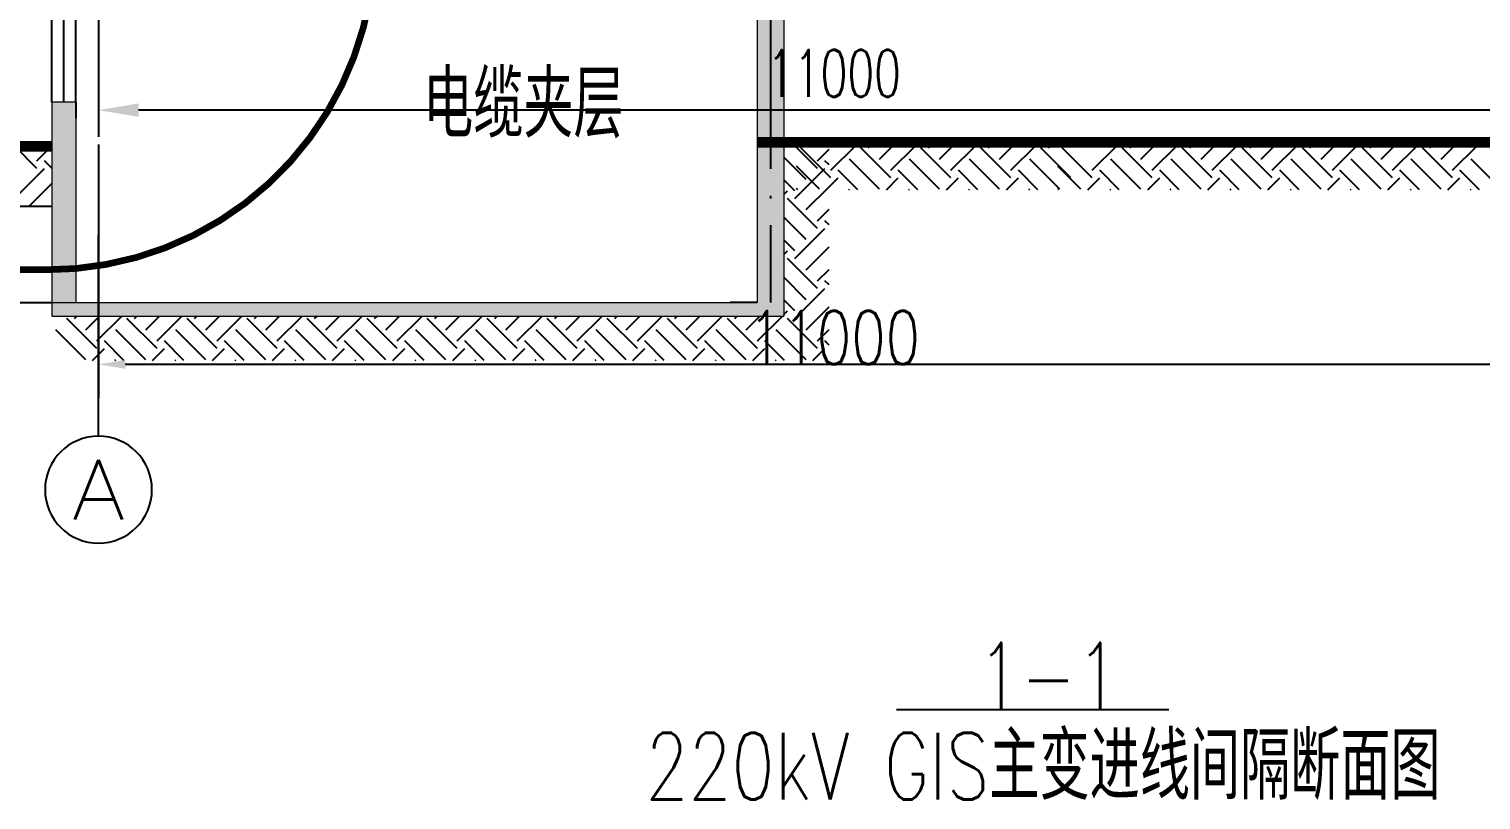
# Model space of a CAD drawing. Extents: x -61205 to 26665, y -81742 to 98141.
# Drawn here: x -42039 to -31181, y 4571 to 10337 of the extents above; entities that cross this region are included whole.
import ezdxf
from ezdxf.enums import TextEntityAlignment as Align

# ---------------------------------------------------------------- set-up
doc = ezdxf.new("R2010")
doc.units = 0
doc.header["$LTSCALE"] = 1000
doc.header["$MEASUREMENT"] = 0
doc.linetypes.add('CENTER', pattern=[2, 1.25, -0.25, 0.25, -0.25])
doc.linetypes.add('DOTE', pattern=[2.42, 2, -0.2, 0.02, -0.2])
doc.layers.get('0').update_dxf_attribs({"linetype": 'CONTINUOUS'})
doc.layers.get('DEFPOINTS').update_dxf_attribs({"linetype": 'CONTINUOUS'})
for name, color, linetype in [('01', 7, 'CONTINUOUS'), ('09', 3, 'CONTINUOUS'), ('AXIS', 3, 'CONTINUOUS'), ('AXIS_TEXT', 7, 'CONTINUOUS'), ('DOTE', 7, 'CENTER'), ('PUB_DIM', 3, 'CONTINUOUS'), ('PUB_HATCH', 8, 'CONTINUOUS'), ('S_STAIR', 2, 'CONTINUOUS'), ('WINDOW', 7, 'CONTINUOUS')]:
    doc.layers.add(name, color=color, linetype=linetype)
doc.layers.add('WALL', color=9, linetype='CONTINUOUS', lineweight=13)
doc.styles.add('COMPLEX', font='geditxt.shx', dxfattribs={"bigfont": 'hzfs_1.shx'})
doc.styles.add('HZ', font='geditxt.shx', dxfattribs={"width": 0.75, "bigfont": 'hzfs_1.shx'})
doc.styles.add('intecad', font='geditxt.shx', dxfattribs={"width": 0.667, "bigfont": 'hzfs_1.shx'})
doc.styles.get("Standard").update_dxf_attribs({"font": 'geditxt.shx', "bigfont": 'hzfs_1.shx'})
doc.dimstyles.new('INTE$0', dxfattribs={"dimscale": 100, "dimtxt": 3.5, "dimasz": 3, "dimexe": 2, "dimexo": 0, "dimgap": 1, "dimtad": 1, "dimdsep": 46, "dimtxsty": 'intecad', "dimcen": 0, "dimclrd": 7, "dimclre": 7, "dimclrt": 6, "dimadec": 0, "dimazin": 2, "dimtp": 0.1, "dimtm": 0.1, "dimtfac": 0.71, "dimtix": 1, "dimtmove": 0, "dimatfit": 3, "dimfxl": 1, "dimlwd": -1, "dimlwe": -1, "dimarcsym": 0})
doc.dimstyles.get("Standard").update_dxf_attribs({"dimtxt": 0.18, "dimasz": 0.18, "dimexe": 0.18, "dimexo": 0.0625, "dimgap": 0.09, "dimtad": 0, "dimtih": 1, "dimtoh": 1, "dimdec": 4, "dimzin": 0, "dimdsep": 46, "dimtxsty": 'Standard', "dimcen": 0.09, "dimadec": 0, "dimazin": 0, "dimtfac": 1, "dimtdec": 4, "dimtofl": 0, "dimtmove": 0, "dimatfit": 3, "dimfxl": 1, "dimtolj": 1, "dimtzin": 0, "dimarcsym": 0})

# ---------------------------------------------------------------- blocks, each defined once
blk = doc.blocks.new('*D316')
at = {"layer": '09', "color": 7, "transparency": 16777216}
for p, q in [((-41519, 10969), (-41519, 9530)), ((-30519, 10969), (-30519, 9530)), ((-30819, 9730), (-41219, 9730))]:
    blk.add_line(p, q, dxfattribs=at)
for points in [[(-41219, 9780), (-41219, 9680), (-41519, 9730)], [(-30819, 9780), (-30819, 9680), (-30519, 9730)]]:
    blk.add_solid(points, dxfattribs=at)
at = {"layer": 'DEFPOINTS', "color": 0, "transparency": 16777216}
for p in [(-41519, 10969), (-30519, 10969), (-41519, 9730)]:
    blk.add_point(p, dxfattribs=at)
at = {"layer": '09', "color": 6, "transparency": 16777216, "insert": (-36019, 10005), "char_height": 350, "attachment_point": 5, "style": 'intecad'}
blk.add_mtext('11000', dxfattribs=at)
blk = doc.blocks.new('_AXISO')
blk.add_circle((0, 0), 0.5)
at = {"layer": 'AXIS_TEXT', "style": 'COMPLEX', "width": 1.041667}
blk.add_attdef('A', text='', height=0.56, dxfattribs=at).set_placement((-0.25, -0.28), (0.25, -0.28), align=Align.FIT)
blk = doc.blocks.new('*D305')
at = {"color": 0, "lineweight": -2, "transparency": 16777216}
for p, q in [((-41519, 9472), (-41519, 7579)), ((-30519, 9472), (-30519, 7579)), ((-41319, 7829), (-30719, 7829))]:
    blk.add_line(p, q, dxfattribs=at)
at = {"color": 0, "transparency": 16777216}
for points in [[(-41319, 7862), (-41319, 7795), (-41519, 7829)], [(-30719, 7862), (-30719, 7795), (-30519, 7829)]]:
    blk.add_solid(points, dxfattribs=at)
at = {"layer": 'DEFPOINTS', "color": 0, "transparency": 16777216}
for p in [(-41519, 9572), (-30519, 9572), (-30519, 7829)]:
    blk.add_point(p, dxfattribs=at)
at = {"color": 7, "transparency": 16777216, "insert": (-36019, 8029), "char_height": 400, "attachment_point": 5, "style": 'HZ'}
blk.add_mtext('\\A1;11000', dxfattribs=at)

msp = doc.modelspace()

# ---------------------------------------------------------------- hatches: boundary and pattern name
at = {"layer": '01'}
for points in [[(-41869.317, 8290.121), (-41869.317, 8190.121), (-36394.317, 8190.121), (-36394.317, 10590.121), (-36594.317, 10590.121), (-36594.317, 8290.121)], [(-41689.317, 9790.121), (-41869.317, 9790.121), (-41869.317, 9460.121), (-41869.317, 8290.121), (-41689.317, 8290.121)]]:
    msp.add_hatch(color=256, dxfattribs=at).paths.add_polyline_path(points)

# ---------------------------------------------------------------- linework, layer by layer
msp.add_line((-41869.317, 9460.121, 0), (-44606.418, 9460.121, 0))
at = {"color": 7}
for p, q in [((-44606.418, 9011.29, 0), (-41869.317, 9011.29, 0)), ((-44606.418, 8290.121, 0), (-41869.317, 8290.121, 0))]:
    msp.add_line(p, q, dxfattribs=at)
at = {"color": 3, "const_width": 50}
msp.add_lwpolyline([(-39461.255, 11490.121), (-39461.255, 10801.554, -0.394686357), (-41921.521, 8536.037)], format="xyb", dxfattribs=at)
msp.add_lwpolyline([(-41902.857, 8535.966), (-44592.01, 8535.966)], dxfattribs=at)
at = {"layer": '01'}
for q in [(-36794.317, 8290.121), (-36594.317, 8290.121), (-36594.317, 8290.121)]:
    msp.add_line((-36594.317, 8290.121), q, dxfattribs=at)
at = {"layer": '01', "const_width": 80}
for points in [[(-41869.317, 9460.121), (-44606.418, 9460.121)], [(-36594.317, 9490.121), (-24244.317, 9490.121), (-22825.389, 9490.121)]]:
    msp.add_lwpolyline(points, dxfattribs=at)
at = {"layer": 'AXIS'}
msp.add_line((-41519.255, 7291.435), (-41519.255, 8791.435), dxfattribs=at)
at = {"layer": 'DOTE', "linetype": 'DOTE'}
msp.add_line((-36494.317, 11290.121), (-36494.317, 8290.121), dxfattribs=at)
at = {"layer": 'PUB_DIM', "color": 0}
msp.add_lwpolyline([(-35552.322, 5247.058), (-33515.924, 5247.058)], dxfattribs=at)
at = {"layer": 'PUB_HATCH'}
for p, q in [((-41979.759, 9294.649), (-42145.231, 9460.121)), ((-41979.759, 9350.776), (-41870.413, 9460.121)), ((-36142.592, 9294.649), (-36367.099, 9519.156)), ((-36299.556, 9472.358), (-36267.458, 9504.457)), ((-36042.951, 9223.824), (-36267.458, 9448.33)), ((-36042.951, 9279.95), (-35856.568, 9466.334)), ((-35593.939, 9223.824), (-35818.445, 9448.33)), ((-35762.318, 9448.33), (-35744.315, 9466.334)), ((-35678.129, 9364.14), (-35575.935, 9466.334)), ((-35593.939, 9279.95), (-35407.555, 9466.334)), ((-35144.926, 9223.824), (-35369.432, 9448.33)), ((-35313.306, 9448.33), (-35295.302, 9466.334)), ((-35229.116, 9364.14), (-35126.922, 9466.334)), ((-35144.926, 9279.95), (-34958.542, 9466.334)), ((-34695.913, 9223.824), (-34920.419, 9448.33)), ((-34864.293, 9448.33), (-34846.289, 9466.334)), ((-34780.103, 9364.14), (-34677.909, 9466.334)), ((-34695.913, 9279.95), (-34509.529, 9466.334)), ((-34246.9, 9223.824), (-34471.407, 9448.33)), ((-34415.28, 9448.33), (-34397.276, 9466.334)), ((-34344.58, 9472.358), (-34312.482, 9504.457)), ((-34087.975, 9223.824), (-34312.482, 9448.33)), ((-34087.975, 9279.95), (-33901.592, 9466.334)), ((-33638.962, 9223.824), (-33863.469, 9448.33)), ((-33807.342, 9448.33), (-33789.338, 9466.334)), ((-33723.152, 9364.14), (-33620.959, 9466.334)), ((-33638.962, 9279.95), (-33452.579, 9466.334)), ((-33189.95, 9223.824), (-33414.456, 9448.33)), ((-33358.329, 9448.33), (-33340.326, 9466.334)), ((-33274.14, 9364.14), (-33171.946, 9466.334)), ((-33189.95, 9279.95), (-33003.566, 9466.334)), ((-32740.937, 9223.824), (-32965.443, 9448.33)), ((-32909.317, 9448.33), (-32891.313, 9466.334)), ((-32825.127, 9364.14), (-32722.933, 9466.334)), ((-32740.937, 9279.95), (-32554.553, 9466.334)), ((-32291.924, 9223.824), (-32516.43, 9448.33)), ((-32460.304, 9448.33), (-32442.3, 9466.334)), ((-32376.114, 9364.14), (-32273.92, 9466.334)), ((-32291.924, 9279.95), (-32105.54, 9466.334)), ((-31842.911, 9223.824), (-32067.418, 9448.33)), ((-32011.291, 9448.33), (-31993.287, 9466.334)), ((-31927.101, 9364.14), (-31824.907, 9466.334)), ((-31842.911, 9279.95), (-31656.528, 9466.334)), ((-31393.898, 9223.824), (-31618.405, 9448.33)), ((-31562.278, 9448.33), (-31544.274, 9466.334)), ((-31478.088, 9364.14), (-31375.895, 9466.334)), ((-31393.898, 9279.95), (-31207.515, 9466.334)), ((-41869.317, 9296.461), (-41923.632, 9350.776)), ((-36226.782, 9210.459), (-36394.317, 9377.994)), ((-36142.592, 9350.776), (-36056.034, 9437.334)), ((-36056.034, 9320.344), (-36086.466, 9350.776)), ((-35678.129, 9139.634), (-35902.635, 9364.14)), ((-35229.116, 9139.634), (-35453.622, 9364.14)), ((-34780.103, 9139.634), (-35004.609, 9364.14)), ((-34331.09, 9139.634), (-34555.597, 9364.14)), ((-33723.152, 9139.634), (-33947.659, 9364.14)), ((-33274.14, 9139.634), (-33498.646, 9364.14)), ((-32825.127, 9139.634), (-33049.633, 9364.14)), ((-32376.114, 9139.634), (-32600.62, 9364.14)), ((-31927.101, 9139.634), (-32151.608, 9364.14)), ((-31478.088, 9139.634), (-31702.595, 9364.14)), ((-31029.076, 9139.634), (-31253.582, 9364.14)), ((-42148.138, 9070.143), (-41923.632, 9294.649)), ((-36310.972, 9070.143), (-36086.466, 9294.649)), ((-36127.141, 9139.634), (-36299.556, 9312.049)), ((-35841.079, 9134.204), (-35986.825, 9279.95)), ((-35392.066, 9134.204), (-35537.812, 9279.95)), ((-34943.054, 9134.204), (-35088.799, 9279.95)), ((-34494.041, 9134.204), (-34639.786, 9279.95)), ((-34172.165, 9139.634), (-34344.58, 9312.049)), ((-33886.103, 9134.204), (-34031.849, 9279.95)), ((-33437.09, 9134.204), (-33582.836, 9279.95)), ((-32988.077, 9134.204), (-33133.823, 9279.95)), ((-32539.064, 9134.204), (-32684.81, 9279.95)), ((-32090.052, 9134.204), (-32235.797, 9279.95)), ((-31641.039, 9134.204), (-31786.785, 9279.95)), ((-31192.026, 9134.204), (-31337.772, 9279.95)), ((-42038.611, 9011.29, 0), (-41869.317, 9180.585)), ((-36310.972, 9126.269), (-36394.317, 9209.614)), ((-36394.317, 9099.051), (-36367.099, 9126.269)), ((-36290.092, 9134.204), (-36299.556, 9143.669)), ((-36226.782, 8985.953), (-36056.034, 9156.701)), ((-36076.444, 9134.204), (-35986.825, 9223.824)), ((-35908.064, 9134.204), (-35902.635, 9139.634)), ((-35627.431, 9134.204), (-35537.812, 9223.824)), ((-35459.051, 9134.204), (-35453.622, 9139.634)), ((-35178.418, 9134.204), (-35088.799, 9223.824)), ((-35010.039, 9134.204), (-35004.609, 9139.634)), ((-34729.406, 9134.204), (-34639.786, 9223.824)), ((-34561.026, 9134.204), (-34555.597, 9139.634)), ((-34335.116, 9134.204), (-34344.58, 9143.669)), ((-34121.468, 9134.204), (-34031.849, 9223.824)), ((-33953.088, 9134.204), (-33947.659, 9139.634)), ((-33672.455, 9134.204), (-33582.836, 9223.824)), ((-33504.075, 9134.204), (-33498.646, 9139.634)), ((-33223.442, 9134.204), (-33133.823, 9223.824)), ((-33055.062, 9134.204), (-33049.633, 9139.634)), ((-32774.429, 9134.204), (-32684.81, 9223.824)), ((-32606.05, 9134.204), (-32600.62, 9139.634)), ((-32325.417, 9134.204), (-32235.797, 9223.824)), ((-32157.037, 9134.204), (-32151.608, 9139.634)), ((-31876.404, 9134.204), (-31786.785, 9223.824)), ((-31708.024, 9134.204), (-31702.595, 9139.634)), ((-31427.391, 9134.204), (-31337.772, 9223.824)), ((-31259.011, 9134.204), (-31253.582, 9139.634)), ((-36142.592, 8845.636), (-36367.099, 9070.143)), ((-36226.782, 8761.447), (-36394.317, 8928.981)), ((-36142.592, 8901.763), (-36056.034, 8988.322)), ((-36310.972, 8621.13), (-36086.466, 8845.636)), ((-36056.034, 8871.331), (-36086.466, 8901.763)), ((-36310.972, 8677.257), (-36394.317, 8760.602)), ((-36226.782, 8536.94), (-36056.034, 8707.689)), ((-36394.317, 8650.038), (-36367.099, 8677.257)), ((-36142.592, 8396.624), (-36367.099, 8621.13)), ((-36226.782, 8312.434), (-36394.317, 8479.969)), ((-36142.592, 8452.75), (-36056.034, 8539.309)), ((-36310.972, 8172.117), (-36086.466, 8396.624)), ((-36056.034, 8422.318), (-36086.466, 8452.75)), ((-36310.972, 8228.244), (-36394.317, 8311.589)), ((-36226.782, 8087.927), (-36056.034, 8258.676)), ((-41530.746, 7947.611), (-41755.252, 8172.117)), ((-41699.126, 8172.117), (-41681.122, 8190.121)), ((-41614.936, 8087.927), (-41512.742, 8190.121)), ((-41530.746, 8003.737), (-41344.362, 8190.121)), ((-41081.733, 7947.611), (-41306.239, 8172.117)), ((-41250.113, 8172.117), (-41232.109, 8190.121)), ((-41165.923, 8087.927), (-41063.729, 8190.121)), ((-41081.733, 8003.737), (-40895.349, 8190.121)), ((-40632.72, 7947.611), (-40857.227, 8172.117)), ((-40801.1, 8172.117), (-40783.096, 8190.121)), ((-40716.91, 8087.927), (-40614.716, 8190.121)), ((-40632.72, 8003.737), (-40446.337, 8190.121)), ((-40183.707, 7947.611), (-40408.214, 8172.117)), ((-40352.087, 8172.117), (-40334.083, 8190.121)), ((-40267.897, 8087.927), (-40165.704, 8190.121)), ((-40183.707, 8003.737), (-39997.324, 8190.121)), ((-39734.695, 7947.611), (-39959.201, 8172.117)), ((-39903.074, 8172.117), (-39885.071, 8190.121)), ((-39818.885, 8087.927), (-39716.691, 8190.121)), ((-39734.695, 8003.737), (-39548.311, 8190.121)), ((-39285.682, 7947.611), (-39510.188, 8172.117)), ((-39454.062, 8172.117), (-39436.058, 8190.121)), ((-39369.872, 8087.927), (-39267.678, 8190.121)), ((-39285.682, 8003.737), (-39099.298, 8190.121)), ((-38836.669, 7947.611), (-39061.175, 8172.117)), ((-39005.049, 8172.117), (-38987.045, 8190.121)), ((-38920.859, 8087.927), (-38818.665, 8190.121)), ((-38836.669, 8003.737), (-38650.285, 8190.121)), ((-38387.656, 7947.611), (-38612.163, 8172.117)), ((-38556.036, 8172.117), (-38538.032, 8190.121)), ((-38471.846, 8087.927), (-38369.652, 8190.121)), ((-38387.656, 8003.737), (-38201.273, 8190.121)), ((-37938.643, 7947.611), (-38163.15, 8172.117)), ((-38107.023, 8172.117), (-38089.019, 8190.121)), ((-38022.833, 8087.927), (-37920.64, 8190.121)), ((-37938.643, 8003.737), (-37752.26, 8190.121)), ((-37489.631, 7947.611), (-37714.137, 8172.117)), ((-37658.01, 8172.117), (-37640.007, 8190.121)), ((-37573.821, 8087.927), (-37471.627, 8190.121)), ((-37489.631, 8003.737), (-37303.247, 8190.121)), ((-37040.618, 7947.611), (-37265.124, 8172.117)), ((-37208.998, 8172.117), (-37190.994, 8190.121)), ((-37124.808, 8087.927), (-37022.614, 8190.121)), ((-37040.618, 8003.737), (-36854.234, 8190.121)), ((-36591.605, 7947.611), (-36816.111, 8172.117)), ((-36759.985, 8172.117), (-36741.981, 8190.121)), ((-36675.795, 8087.927), (-36573.601, 8190.121)), ((-36591.605, 8003.737), (-36405.221, 8190.121)), ((-36394.317, 8201.025), (-36367.099, 8228.244)), ((-36142.592, 7947.611), (-36367.099, 8172.117)), ((-41614.936, 7863.421), (-41839.442, 8087.927)), ((-41165.923, 7863.421), (-41390.429, 8087.927)), ((-40716.91, 7863.421), (-40941.417, 8087.927)), ((-40267.897, 7863.421), (-40492.404, 8087.927)), ((-39818.885, 7863.421), (-40043.391, 8087.927)), ((-39369.872, 7863.421), (-39594.378, 8087.927)), ((-38920.859, 7863.421), (-39145.365, 8087.927)), ((-38471.846, 7863.421), (-38696.353, 8087.927)), ((-38022.833, 7863.421), (-38247.34, 8087.927)), ((-37573.821, 7863.421), (-37798.327, 8087.927)), ((-37124.808, 7863.421), (-37349.314, 8087.927)), ((-36675.795, 7863.421), (-36900.301, 8087.927)), ((-36226.782, 7863.421), (-36451.288, 8087.927)), ((-36142.592, 8003.737), (-36056.034, 8090.296)), ((-41564.238, 7857.992), (-41474.619, 7947.611)), ((-41328.873, 7857.992), (-41474.619, 8003.737)), ((-41115.226, 7857.992), (-41025.606, 7947.611)), ((-40879.861, 7857.992), (-41025.606, 8003.737)), ((-40666.213, 7857.992), (-40576.594, 7947.611)), ((-40430.848, 7857.992), (-40576.594, 8003.737)), ((-40217.2, 7857.992), (-40127.581, 7947.611)), ((-39981.835, 7857.992), (-40127.581, 8003.737)), ((-39768.187, 7857.992), (-39678.568, 7947.611)), ((-39532.822, 7857.992), (-39678.568, 8003.737)), ((-39319.174, 7857.992), (-39229.555, 7947.611)), ((-39083.809, 7857.992), (-39229.555, 8003.737)), ((-38870.162, 7857.992), (-38780.542, 7947.611)), ((-38634.797, 7857.992), (-38780.542, 8003.737)), ((-38421.149, 7857.992), (-38331.53, 7947.611)), ((-38185.784, 7857.992), (-38331.53, 8003.737)), ((-37972.136, 7857.992), (-37882.517, 7947.611)), ((-37736.771, 7857.992), (-37882.517, 8003.737)), ((-37523.123, 7857.992), (-37433.504, 7947.611)), ((-37287.758, 7857.992), (-37433.504, 8003.737)), ((-37074.11, 7857.992), (-36984.491, 7947.611)), ((-36838.745, 7857.992), (-36984.491, 8003.737)), ((-36625.098, 7857.992), (-36535.478, 7947.611)), ((-36389.733, 7857.992), (-36535.478, 8003.737)), ((-36176.085, 7857.992), (-36086.466, 7947.611)), ((-36056.034, 7973.306), (-36086.466, 8003.737)), ((-41395.859, 7857.992), (-41390.429, 7863.421)), ((-40946.846, 7857.992), (-40941.417, 7863.421)), ((-40497.833, 7857.992), (-40492.404, 7863.421)), ((-40048.82, 7857.992), (-40043.391, 7863.421)), ((-39599.807, 7857.992), (-39594.378, 7863.421)), ((-39150.795, 7857.992), (-39145.365, 7863.421)), ((-38701.782, 7857.992), (-38696.353, 7863.421)), ((-38252.769, 7857.992), (-38247.34, 7863.421)), ((-37803.756, 7857.992), (-37798.327, 7863.421)), ((-37354.743, 7857.992), (-37349.314, 7863.421)), ((-36905.731, 7857.992), (-36900.301, 7863.421)), ((-36456.718, 7857.992), (-36451.288, 7863.421))]:
    msp.add_line(p, q, dxfattribs=at)
at = {"layer": 'S_STAIR'}
msp.add_line((-41689.317, 9790.121), (-41689.317, 9670.121), dxfattribs=at)
at = {"layer": 'WALL'}
for p, q in [((-36594.317, 11190.121), (-36594.317, 8290.121)), ((-36394.317, 11288.924), (-36394.317, 8190.121)), ((-41869.317, 9790.121), (-41869.317, 8190.121)), ((-41689.317, 9790.121), (-41869.317, 9790.121)), ((-41869.317, 9790.121), (-41869.317, 9460.121)), ((-41689.317, 9790.121), (-41689.317, 8290.121)), ((-41869.317, 8290.121), (-36594.317, 8290.121)), ((-41869.317, 8190.121), (-36394.317, 8190.121))]:
    msp.add_line(p, q, dxfattribs=at)
at = {"layer": 'WINDOW'}
for p, q in [((-41869.317, 9790.121), (-41869.317, 10590.121)), ((-41779.317, 9790.121), (-41779.317, 10590.121)), ((-41689.317, 9790.121), (-41689.317, 10590.121))]:
    msp.add_line(p, q, dxfattribs=at)

# ---------------------------------------------------------------- block references
at = {"layer": 'AXIS'}
ref = msp.add_blockref('_AXISO', (-41519.255, 6891.435), dxfattribs=dict(at, xscale=-800, yscale=800, zscale=800))
ref.add_attrib('A', 'A', dxfattribs={"layer": 'AXIS_TEXT', "height": 448, "style": 'COMPLEX', "width": 1.57563}).set_placement((-41719.255, 6667.435), (-41319.255, 6667.435), align=Align.FIT)

# ---------------------------------------------------------------- texts
at = {"layer": 'PUB_DIM', "color": 0, "style": 'HZ', "width": 0.75}
msp.add_text('电缆夹层', height=500, dxfattribs=at).set_placement((-38341.99, 9797.499), align=Align.MIDDLE)
for s, p in [('1-1', (-34945.678, 5246.674)), ('220kV GIS主变进线间隔断面图', (-37428.53, 4573.55))]:
    msp.add_text(s, height=500, dxfattribs=at).set_placement(p)

# ---------------------------------------------------------------- dimensions: what is measured, and where the dimension line sits
at = {"color": 3}
dim = msp.add_linear_dim(base=(-30519.255, 7828.778), p1=(-41519.255, 9571.978), p2=(-30519.255, 9571.978), angle=180, dimstyle='Standard', override={"dimtxt": 400, "dimasz": 200, "dimexe": 250, "dimexo": 100, "dimgap": 0, "dimtad": 1, "dimtih": 0, "dimtoh": 0, "dimdec": 0, "dimtxsty": 'HZ', "dimsah": 1, "dimclrt": 7, "dimtdec": 2, "dimtix": 1, "dimtofl": 1, "dimtmove": 2}, dxfattribs=at)
dim.commit()
dim.dimension.update_dxf_attribs({"geometry": '*D305', "text_midpoint": (-36019.255, 8028.778)})
at = {"layer": '09'}
dim = msp.add_linear_dim(base=(-41519.255, 9729.826), p1=(-30519.255, 10968.982), p2=(-41519.255, 10968.982), dimstyle='INTE$0', dxfattribs=at)
dim.commit()
dim.dimension.update_dxf_attribs({"geometry": '*D316', "text_midpoint": (-36019.255, 10004.826)})

doc.saveas('drawing.dxf')
